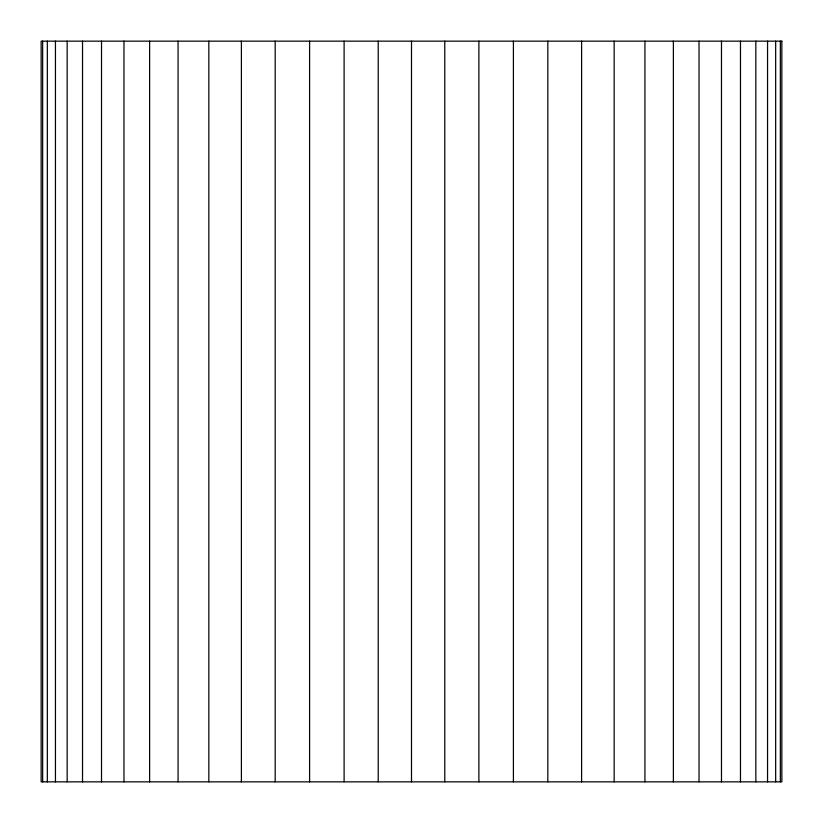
<?xml version="1.0" encoding="UTF-8"?>
<svg xmlns="http://www.w3.org/2000/svg" width="823" height="823" viewBox="0 0 823 823"><rect width="100%" height="100%" fill="white"/><g stroke="black" fill="none" stroke-linecap="round" stroke-linejoin="round"><path stroke-width="1.23" d="M780.348 41.15L780.348 781.85M775.667 41.15L775.667 781.85M767.55 41.15L767.55 781.85M755.843 41.15L755.843 781.85M740.474 41.15L740.474 781.85M721.483 41.15L721.483 781.85M699.025 41.15L699.025 781.85M673.379 41.15L673.379 781.85M644.934 41.15L644.934 781.85M614.164 41.15L614.164 781.85M581.604 41.15L581.604 781.85M547.82 41.15L547.82 781.85M513.408 41.15L513.408 781.85M478.893 41.15L478.893 781.85M444.78 41.15L444.78 781.85M411.5 41.15L411.5 781.85M378.22 41.15L378.22 781.85M344.107 41.15L344.107 781.85M309.592 41.15L309.592 781.85M275.18 41.15L275.18 781.85M241.396 41.15L241.396 781.85M208.836 41.15L208.836 781.85M178.066 41.15L178.066 781.85M149.621 41.15L149.621 781.85M123.975 41.15L123.975 781.85M101.517 41.15L101.517 781.85M82.526 41.15L82.526 781.85M67.157 41.15L67.157 781.85M55.45 41.15L55.45 781.85M47.333 41.15L47.333 781.85M42.652 41.15L42.652 781.85M781.85 41.15L41.15 41.15L41.15 781.85L781.85 781.85L781.85 41.15"/></g></svg>
